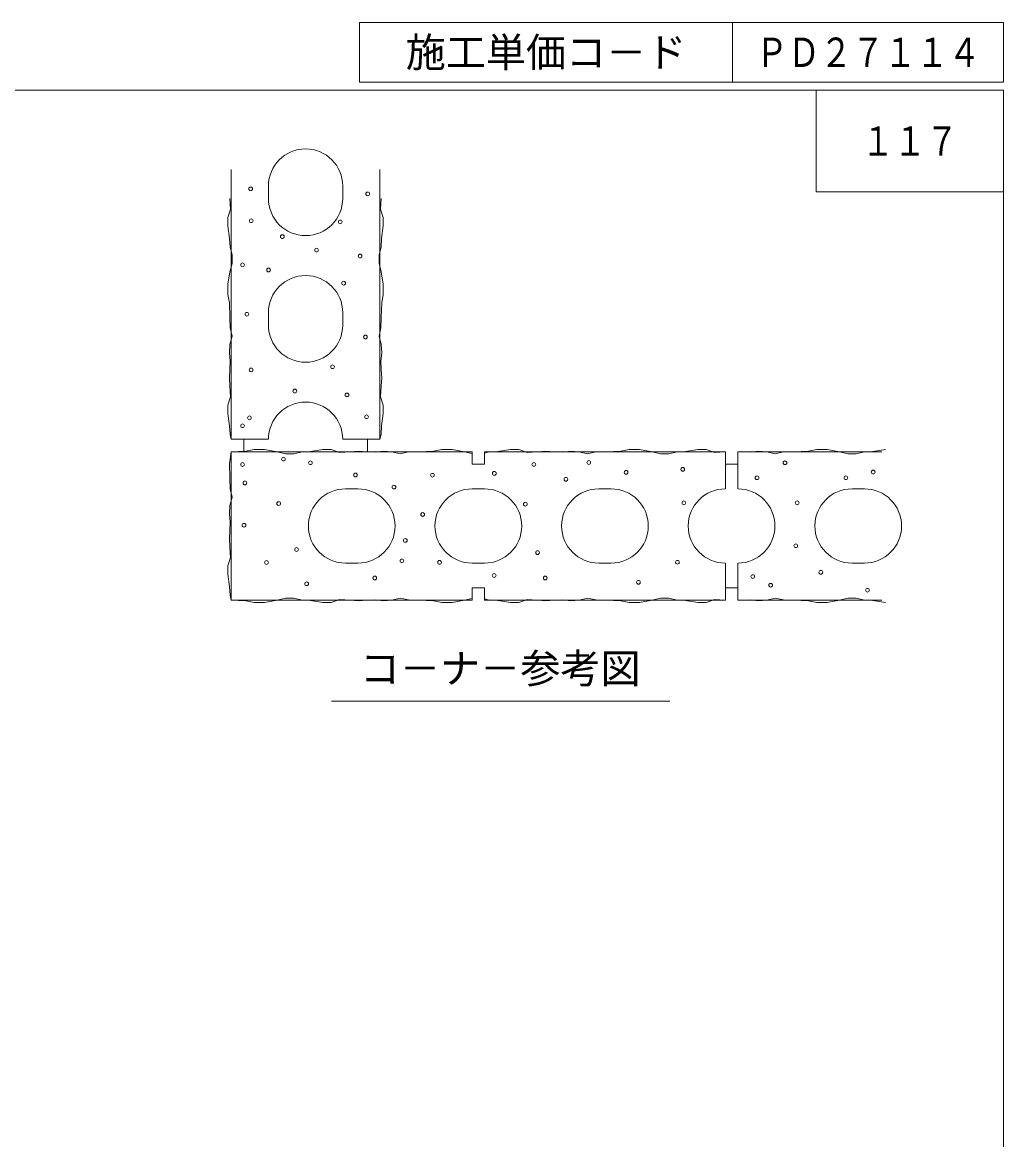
# Model space of a CAD drawing. Units: millimetres at full size, sheet at 1:10; details may follow other scales. Extents: x 173 to 2911, y 2144 to 4011.
# Drawn here: x 2119 to 2911, y 3108 to 4011 of the extents above; entities that cross this region are included whole.
import ezdxf
from ezdxf.enums import TextEntityAlignment as Align

# ---------------------------------------------------------------- set-up
doc = ezdxf.new("R2010")
doc.units = ezdxf.units.MM
doc.header["$LTSCALE"] = 10
for name, color, linetype, lineweight in [('_0-0_', 7, 'Continuous', 13), ('ハッチ', 4, 'Continuous', 13), ('寸法', 1, 'Continuous', 13), ('本体', 7, 'Continuous', 13)]:
    doc.layers.add(name, color=color, linetype=linetype, lineweight=lineweight)
doc.styles.add('ＭＳ ゴシック', font='')
doc.styles.get('ＭＳ ゴシック').set_extended_font_data('MS Gothic')

msp = doc.modelspace()

# ---------------------------------------------------------------- linework, layer by layer
at = {"layer": '_0-0_'}
for p, q in [((2391.15, 4010.56), (2911.26, 4010.56)), ((2391.15, 4010.56), (2391.15, 3962.18)), ((2692.34, 4010.56), (2692.34, 3962.18)), ((2911.26, 4010.56), (2911.26, 3962.18)), ((2391.15, 3962.18), (2911.26, 3962.18)), ((2759.91, 3955.7), (2759.91, 3873.7)), ((2911.26, 3873.7), (2759.91, 3873.7))]:
    msp.add_line(p, q, dxfattribs=at)
at = {"layer": '_0-0_', "color": 6}
msp.add_lwpolyline([(2911.26, 3955.7), (173.13, 3955.7), (173.13, 2143.88), (2911.26, 2143.88)], close=True, dxfattribs=at)
at = {"layer": 'ハッチ'}
for centre in [(2303.19, 3876.09), (2397.71, 3872.02), (2303.64, 3850.33), (2375.52, 3849.42), (2328.76, 3837.51), (2356.39, 3826.63), (2391.6, 3821.85), (2296.68, 3814.74), (2317.66, 3810.55), (2378.27, 3799.92), (2300.13, 3774.84), (2395.9, 3756.44), (2303.51, 3729.85), (2369.37, 3732.4), (2338.85, 3712.82), (2380.98, 3709.66), (2302.18, 3691.17), (2396.8, 3692.04), (2296.68, 3684.74), (2296.67, 3653.49), (2329.68, 3657.82), (2351.48, 3654.88), (2531.85, 3653.55), (2576.24, 3655.09), (2734.68, 3654.91), (2387.76, 3645.02), (2449.96, 3644.81), (2499.94, 3646.33), (2606.33, 3647.18), (2652.16, 3649.58), (2805.87, 3647.4), (2298.51, 3638.57), (2418.91, 3635.26), (2557.77, 3641.53), (2712.11, 3642.77), (2783.88, 3642.77), (2325.83, 3621.96), (2525.03, 3621.46), (2653.03, 3622.52), (2744.52, 3622.53), (2442.1, 3613.17), (2297.79, 3604.4), (2428.08, 3592.17), (2340.25, 3584.85), (2534.85, 3582.32), (2743.36, 3587.83), (2315.98, 3574.36), (2425.33, 3575.67), (2455.77, 3574.46), (2647.8, 3574.52), (2499.82, 3563.85), (2708.64, 3562.96), (2763.62, 3566.43), (2348.4, 3557.19), (2403.37, 3561.82), (2541.1, 3561.82), (2616.32, 3558.35), (2723.11, 3556.02), (2801.24, 3551.97)]:
    msp.add_circle(centre, 1.5, dxfattribs=at)
at = {"layer": '寸法', "color": 3}
msp.add_line((2368.47, 3462.49), (2641.58, 3462.49), dxfattribs=at)
at = {"layer": '本体', "color": 4}
for p, q in [((2287.55, 3673.85), (2287.55, 3891.7)), ((2407.55, 3673.85), (2407.55, 3891.7)), ((2287.55, 3663.85), (2482.05, 3663.85)), ((2287.55, 3543.85), (2287.55, 3663.85)), ((2287.55, 3663.85), (2482.05, 3663.85)), ((2492.05, 3663.85), (2686.55, 3663.85)), ((2696.55, 3663.85), (2812.82, 3663.85)), ((2696.55, 3663.85), (2812.82, 3663.85)), ((2287.55, 3543.85), (2482.05, 3543.85)), ((2492.05, 3543.85), (2686.55, 3543.85)), ((2696.55, 3543.85), (2812.82, 3543.85))]:
    msp.add_line(p, q, dxfattribs=at)
at = {"layer": '本体'}
for p, q in [((2317.55, 3878.35), (2317.55, 3868.35)), ((2377.55, 3878.35), (2377.55, 3868.35)), ((2287.01, 3859.68), (2286.46, 3868.35)), ((2408.08, 3859.68), (2408.64, 3868.35)), ((2284.77, 3852.95), (2287.01, 3859.68)), ((2284.77, 3846.22), (2284.77, 3852.95)), ((2410.32, 3852.95), (2408.08, 3859.68)), ((2410.32, 3846.22), (2410.32, 3852.95)), ((2286.23, 3836.13), (2284.77, 3846.22)), ((2408.87, 3836.13), (2410.32, 3846.22)), ((2286.62, 3829.4), (2286.23, 3836.13)), ((2408.48, 3829.4), (2408.87, 3836.13)), ((2288.14, 3822.67), (2286.62, 3829.4)), ((2406.96, 3822.67), (2408.48, 3829.4)), ((2288.14, 3815.94), (2288.14, 3822.67)), ((2406.96, 3815.94), (2406.96, 3822.67)), ((2284.77, 3799.11), (2286.46, 3809.21)), ((2286.46, 3809.21), (2288.14, 3815.94)), ((2408.64, 3809.21), (2406.96, 3815.94)), ((2410.32, 3799.11), (2408.64, 3809.21)), ((2284.77, 3790.7), (2284.77, 3799.11)), ((2410.32, 3790.7), (2410.32, 3799.11)), ((2286.02, 3783.97), (2284.77, 3790.7)), ((2409.08, 3783.97), (2410.32, 3790.7)), ((2286.46, 3772.19), (2286.02, 3783.97)), ((2408.64, 3772.19), (2409.08, 3783.97)), ((2286.72, 3763.78), (2286.46, 3772.19)), ((2317.55, 3776.1), (2317.55, 3766.1)), ((2377.55, 3776.1), (2377.55, 3766.1)), ((2408.38, 3763.78), (2408.64, 3772.19)), ((2288.14, 3757.05), (2286.72, 3763.78)), ((2406.96, 3757.05), (2408.38, 3763.78)), ((2286.46, 3750.32), (2288.14, 3757.05)), ((2408.64, 3750.32), (2406.96, 3757.05)), ((2286.08, 3743.59), (2286.46, 3750.32)), ((2409.01, 3743.59), (2408.64, 3750.32)), ((2286.73, 3736.86), (2286.08, 3743.59)), ((2286.46, 3730.13), (2286.73, 3736.86)), ((2408.36, 3736.86), (2409.01, 3743.59)), ((2408.64, 3730.13), (2408.36, 3736.86)), ((2286.01, 3723.4), (2286.46, 3730.13)), ((2409.08, 3723.4), (2408.64, 3730.13)), ((2286.46, 3716.67), (2286.01, 3723.4)), ((2408.64, 3716.67), (2409.08, 3723.4)), ((2287.01, 3708.26), (2286.46, 3716.67)), ((2408.08, 3708.26), (2408.64, 3716.67)), ((2284.77, 3701.53), (2287.01, 3708.26)), ((2284.77, 3694.8), (2284.77, 3701.53)), ((2410.32, 3701.53), (2408.08, 3708.26)), ((2410.32, 3694.8), (2410.32, 3701.53)), ((2286.23, 3684.71), (2284.77, 3694.8)), ((2408.87, 3684.71), (2410.32, 3694.8)), ((2286.62, 3677.98), (2286.23, 3684.71)), ((2408.48, 3677.98), (2408.87, 3684.71)), ((2287.55, 3673.85), (2286.62, 3677.98)), ((2287.55, 3673.85), (2317.55, 3673.85)), ((2297.55, 3663.85), (2297.55, 3673.85)), ((2377.55, 3673.85), (2407.55, 3673.85)), ((2397.55, 3663.85), (2397.55, 3673.85)), ((2407.55, 3673.85), (2408.48, 3677.98)), ((2286.02, 3653.97), (2287.55, 3663.85)), ((2287.55, 3663.85), (2299.33, 3664.29)), ((2299.33, 3664.29), (2306.06, 3665.54)), ((2306.06, 3665.54), (2314.47, 3665.54)), ((2314.47, 3665.54), (2324.56, 3663.85)), ((2324.56, 3663.85), (2331.29, 3662.17)), ((2338.02, 3662.17), (2344.75, 3663.7)), ((2344.75, 3663.7), (2351.48, 3664.08)), ((2351.48, 3664.08), (2361.58, 3665.54)), ((2361.58, 3665.54), (2368.31, 3665.54)), ((2368.31, 3665.54), (2375.04, 3663.3)), ((2375.04, 3663.3), (2383.45, 3663.85)), ((2383.45, 3663.85), (2390.18, 3664.3)), ((2386.6, 3663.85), (2467.25, 3663.85)), ((2390.18, 3664.3), (2396.91, 3663.85)), ((2396.91, 3663.85), (2403.64, 3663.58)), ((2403.64, 3663.58), (2410.37, 3664.23)), ((2410.37, 3664.23), (2417.1, 3663.85)), ((2417.1, 3663.85), (2423.83, 3662.17)), ((2423.83, 3662.17), (2430.56, 3663.59)), ((2430.56, 3663.59), (2438.97, 3663.85)), ((2438.97, 3663.85), (2450.75, 3664.29)), ((2450.75, 3664.29), (2457.48, 3665.54)), ((2457.48, 3665.54), (2465.89, 3665.54)), ((2465.89, 3665.54), (2475.98, 3663.85)), ((2475.98, 3663.85), (2482.05, 3662.34)), ((2482.05, 3653.85), (2482.05, 3663.85)), ((2492.05, 3653.85), (2492.05, 3663.85)), ((2492.05, 3662.76), (2496.17, 3663.7)), ((2496.17, 3663.7), (2502.9, 3664.08)), ((2502.9, 3664.08), (2513, 3665.54)), ((2513, 3665.54), (2519.73, 3665.54)), ((2519.73, 3665.54), (2526.46, 3663.3)), ((2526.46, 3663.3), (2534.87, 3663.85)), ((2534.87, 3663.85), (2541.6, 3664.3)), ((2541.6, 3664.3), (2548.33, 3663.85)), ((2548.33, 3663.85), (2555.06, 3663.58)), ((2555.06, 3663.58), (2561.79, 3664.23)), ((2561.79, 3664.23), (2568.52, 3663.85)), ((2568.52, 3663.85), (2575.25, 3662.17)), ((2575.25, 3662.17), (2581.98, 3663.59)), ((2581.98, 3663.59), (2590.39, 3663.85)), ((2590.39, 3663.85), (2602.17, 3664.29)), ((2602.17, 3664.29), (2608.9, 3665.54)), ((2608.9, 3665.54), (2617.31, 3665.54)), ((2617.31, 3665.54), (2627.4, 3663.85)), ((2627.4, 3663.85), (2634.13, 3662.17)), ((2640.86, 3662.17), (2647.59, 3663.7)), ((2647.59, 3663.7), (2654.32, 3664.08)), ((2654.32, 3664.08), (2664.42, 3665.54)), ((2664.42, 3665.54), (2671.15, 3665.54)), ((2671.15, 3665.54), (2677.88, 3663.3)), ((2677.88, 3663.3), (2686.55, 3663.85)), ((2686.55, 3633.85), (2686.55, 3663.85)), ((2696.55, 3633.85), (2696.55, 3663.85)), ((2696.55, 3663.85), (2706.48, 3663.58)), ((2706.48, 3663.58), (2713.21, 3664.23)), ((2713.21, 3664.23), (2719.94, 3663.85)), ((2719.94, 3663.85), (2726.67, 3662.17)), ((2726.67, 3662.17), (2733.4, 3663.59)), ((2733.4, 3663.59), (2741.81, 3663.85)), ((2741.81, 3663.85), (2753.59, 3664.29)), ((2753.59, 3664.29), (2760.32, 3665.54)), ((2760.32, 3665.54), (2768.73, 3665.54)), ((2768.73, 3665.54), (2778.82, 3663.85)), ((2778.82, 3663.85), (2785.55, 3662.17)), ((2792.28, 3662.17), (2799.01, 3663.7)), ((2799.01, 3663.7), (2805.74, 3664.08)), ((2805.74, 3664.08), (2815.84, 3665.54)), ((2331.29, 3662.17), (2338.02, 3662.17)), ((2634.13, 3662.17), (2640.86, 3662.17)), ((2785.55, 3662.17), (2792.28, 3662.17)), ((2286.46, 3642.19), (2286.02, 3653.97)), ((2482.05, 3653.85), (2492.05, 3653.85)), ((2686.55, 3653.85), (2696.55, 3653.85)), ((2286.72, 3633.78), (2286.46, 3642.19)), ((2288.14, 3627.05), (2286.72, 3633.78)), ((2389.8, 3633.85), (2379.8, 3633.85)), ((2482.05, 3633.85), (2492.05, 3633.85)), ((2584.3, 3633.85), (2594.3, 3633.85)), ((2798.8, 3633.85), (2788.8, 3633.85)), ((2286.08, 3613.59), (2286.46, 3620.32)), ((2286.46, 3620.32), (2288.14, 3627.05)), ((2286.73, 3606.86), (2286.08, 3613.59)), ((2286.46, 3600.13), (2286.73, 3606.86)), ((2286.01, 3593.4), (2286.46, 3600.13)), ((2286.46, 3586.67), (2286.01, 3593.4)), ((2287.01, 3578.26), (2286.46, 3586.67)), ((2284.77, 3571.53), (2287.01, 3578.26)), ((2389.8, 3573.85), (2379.8, 3573.85)), ((2482.05, 3573.85), (2492.05, 3573.85)), ((2584.3, 3573.85), (2594.3, 3573.85)), ((2686.55, 3543.85), (2686.55, 3573.85)), ((2696.55, 3543.85), (2696.55, 3573.85)), ((2798.8, 3573.85), (2788.8, 3573.85)), ((2284.77, 3564.8), (2284.77, 3571.53)), ((2286.23, 3554.71), (2284.77, 3564.8)), ((2286.62, 3547.98), (2286.23, 3554.71)), ((2287.55, 3543.85), (2286.62, 3547.98)), ((2482.05, 3553.85), (2492.05, 3553.85)), ((2482.05, 3543.85), (2482.05, 3553.85)), ((2492.05, 3543.85), (2492.05, 3553.85)), ((2686.55, 3553.85), (2696.55, 3553.85)), ((2287.55, 3543.85), (2299.33, 3543.42)), ((2299.33, 3543.42), (2306.06, 3542.17)), ((2306.06, 3542.17), (2314.47, 3542.17)), ((2314.47, 3542.17), (2324.56, 3543.85)), ((2324.56, 3543.85), (2331.29, 3545.54)), ((2331.29, 3545.54), (2338.02, 3545.54)), ((2338.02, 3545.54), (2344.75, 3544.01)), ((2344.75, 3544.01), (2351.48, 3543.63)), ((2351.48, 3543.63), (2361.58, 3542.17)), ((2361.58, 3542.17), (2368.31, 3542.17)), ((2368.31, 3542.17), (2375.04, 3544.41)), ((2375.04, 3544.41), (2383.45, 3543.85)), ((2383.45, 3543.85), (2390.18, 3543.41)), ((2390.18, 3543.41), (2396.91, 3543.85)), ((2396.91, 3543.85), (2403.64, 3544.13)), ((2403.64, 3544.13), (2410.37, 3543.48)), ((2410.37, 3543.48), (2417.1, 3543.85)), ((2417.1, 3543.85), (2423.83, 3545.54)), ((2423.83, 3545.54), (2430.56, 3544.12)), ((2430.56, 3544.12), (2438.97, 3543.85)), ((2438.97, 3543.85), (2450.75, 3543.42)), ((2450.75, 3543.42), (2457.48, 3542.17)), ((2457.48, 3542.17), (2465.89, 3542.17)), ((2465.89, 3542.17), (2475.98, 3543.85)), ((2475.98, 3543.85), (2482.05, 3545.37)), ((2492.05, 3544.95), (2496.17, 3544.01)), ((2496.17, 3544.01), (2502.9, 3543.63)), ((2502.9, 3543.63), (2513, 3542.17)), ((2513, 3542.17), (2519.73, 3542.17)), ((2519.73, 3542.17), (2526.46, 3544.41)), ((2526.46, 3544.41), (2534.87, 3543.85)), ((2534.87, 3543.85), (2541.6, 3543.41)), ((2541.6, 3543.41), (2548.33, 3543.85)), ((2548.33, 3543.85), (2555.06, 3544.13)), ((2555.06, 3544.13), (2561.79, 3543.48)), ((2561.79, 3543.48), (2568.52, 3543.85)), ((2568.52, 3543.85), (2575.25, 3545.54)), ((2575.25, 3545.54), (2581.98, 3544.12)), ((2581.98, 3544.12), (2590.39, 3543.85)), ((2590.39, 3543.85), (2602.17, 3543.42)), ((2602.17, 3543.42), (2608.9, 3542.17)), ((2608.9, 3542.17), (2617.31, 3542.17)), ((2617.31, 3542.17), (2627.4, 3543.85)), ((2627.4, 3543.85), (2634.13, 3545.54)), ((2634.13, 3545.54), (2640.86, 3545.54)), ((2640.86, 3545.54), (2647.59, 3544.01)), ((2647.59, 3544.01), (2654.32, 3543.63)), ((2654.32, 3543.63), (2664.42, 3542.17)), ((2664.42, 3542.17), (2671.15, 3542.17)), ((2671.15, 3542.17), (2677.88, 3544.41)), ((2677.88, 3544.41), (2686.55, 3543.85)), ((2696.55, 3543.85), (2706.48, 3544.13)), ((2706.48, 3544.13), (2713.21, 3543.48)), ((2713.21, 3543.48), (2719.94, 3543.85)), ((2719.94, 3543.85), (2726.67, 3545.54)), ((2726.67, 3545.54), (2733.4, 3544.12)), ((2733.4, 3544.12), (2741.81, 3543.85)), ((2741.81, 3543.85), (2753.59, 3543.42)), ((2753.59, 3543.42), (2760.32, 3542.17)), ((2760.32, 3542.17), (2768.73, 3542.17)), ((2768.73, 3542.17), (2778.82, 3543.85)), ((2778.82, 3543.85), (2785.55, 3545.54)), ((2785.55, 3545.54), (2792.28, 3545.54)), ((2792.28, 3545.54), (2799.01, 3544.01)), ((2799.01, 3544.01), (2805.74, 3543.63)), ((2805.74, 3543.63), (2815.84, 3542.17))]:
    msp.add_line(p, q, dxfattribs=at)
for centre, start, end in [((2347.55, 3878.35), 0, 180), ((2347.55, 3868.35), 180, 0), ((2347.55, 3776.1), 0, 180), ((2347.55, 3766.1), 180, 0), ((2347.55, 3673.85), 0, 180), ((2379.8, 3603.85), 90, 270), ((2389.8, 3603.85), 270, 90), ((2482.05, 3603.85), 90, 270), ((2492.05, 3603.85), 270, 90), ((2584.3, 3603.85), 90, 270), ((2594.3, 3603.85), 270, 90), ((2686.55, 3603.85), 90, 270), ((2696.55, 3603.85), 270, 90), ((2788.8, 3603.85), 90, 270), ((2798.8, 3603.85), 270, 90)]:
    msp.add_arc(centre, 30, start, end, dxfattribs=at)

# ---------------------------------------------------------------- texts
at = {"layer": '_0-0_', "style": 'ＭＳ ゴシック'}
msp.add_text('施工単価コ－ド', height=23.74, dxfattribs=at).set_placement((2541.75, 3986.37), align=Align.MIDDLE_CENTER)
at = {"layer": '_0-0_', "style": 'ＭＳ ゴシック', "width": 0.8}
for s, p in [('ＰＤ２７１１４', (2801.8, 3986.37)), ('１１７', (2835.58, 3914.7))]:
    msp.add_text(s, height=23.74, dxfattribs=at).set_placement(p, align=Align.MIDDLE_CENTER)
at = {"layer": '寸法', "color": 3, "style": 'ＭＳ ゴシック'}
msp.add_text('コ－ナ－参考図', height=23.74, dxfattribs=at).set_placement((2391.4, 3469.8), align=Align.BOTTOM_LEFT)

doc.saveas('drawing.dxf')
